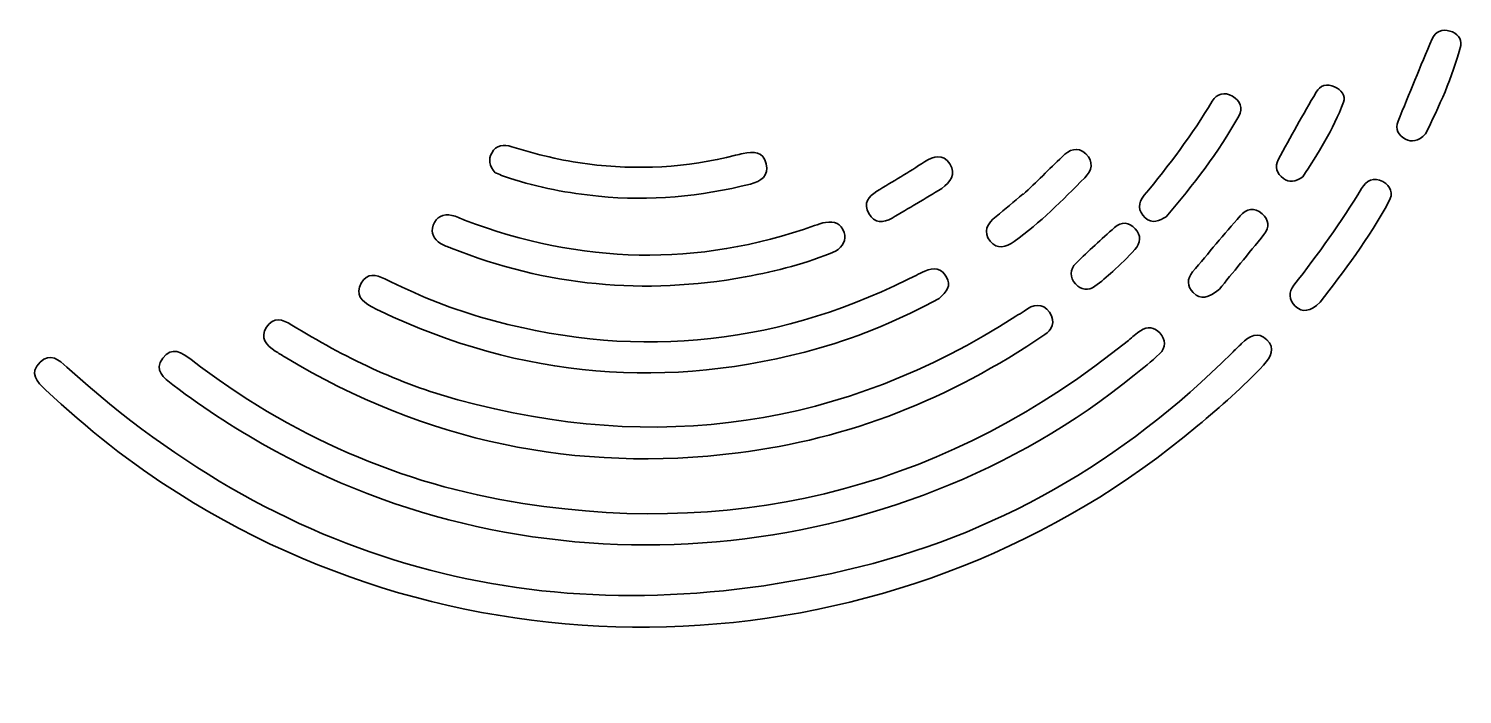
# Model space of a CAD drawing. Header units: inches. Extents: x 0.49 to 8.27, y -9.2 to -1.24.
# Drawn here: x 1.57 to 8.08, y -9.2 to -6.18 of the extents above; entities that cross this region are included whole.
import ezdxf

# ---------------------------------------------------------------- set-up
doc = ezdxf.new("R2010")
doc.units = ezdxf.units.IN
doc.header["$MEASUREMENT"] = 0
doc.layers.add('Coaster Edits', color=7, linetype='Continuous', lineweight=0)

# ---------------------------------------------------------------- blocks, each defined once
blk = doc.blocks.new('Block_0')
at = {"layer": 'Coaster Edits', "color": 250, "lineweight": 35, "true_color": 0x231f20}
for points, knots in [([(7.9153, -6.6554), (7.974, -6.5338), (8.0382, -6.3989), (8.0744, -6.2531), (8.0819, -6.223), (8.0562, -6.1973), (8.0256, -6.1879), (7.9901, -6.1771), (7.9593, -6.1907), (7.945, -6.224), (7.8919, -6.3479), (7.8408, -6.4727), (7.7903, -6.5977), (7.776, -6.6332), (7.7915, -6.6618), (7.8235, -6.6788), (7.8521, -6.6941), (7.8803, -6.6897), (7.9153, -6.6554)], [0, 0, 0, 0, 1, 1, 1, 2, 2, 2, 3, 3, 3, 4, 4, 4, 5, 5, 5, 6, 6, 6, 6]), ([(7.9153, -6.6554), (7.8803, -6.6897), (7.8521, -6.6941), (7.8235, -6.6788), (7.7915, -6.6618), (7.776, -6.6332), (7.7903, -6.5977), (7.8408, -6.4727), (7.8919, -6.3479), (7.945, -6.224), (7.9593, -6.1907), (7.9901, -6.1771), (8.0256, -6.1879), (8.0562, -6.1973), (8.0819, -6.223), (8.0744, -6.2531), (8.0382, -6.3989), (7.974, -6.5338), (7.9153, -6.6554)], [0, 0, 0, 0, 1, 1, 1, 2, 2, 2, 3, 3, 3, 4, 4, 4, 5, 5, 5, 6, 6, 6, 6]), ([(7.3577, -6.8495), (7.4252, -6.7463), (7.4967, -6.6355), (7.5425, -6.5112), (7.5533, -6.4818), (7.5323, -6.455), (7.5021, -6.4411), (7.4669, -6.425), (7.4361, -6.4354), (7.4182, -6.466), (7.359, -6.567), (7.3019, -6.6693), (7.2462, -6.7723), (7.2287, -6.8046), (7.2389, -6.8359), (7.2694, -6.8572), (7.2961, -6.8758), (7.324, -6.876), (7.3577, -6.8495)], [0, 0, 0, 0, 1, 1, 1, 2, 2, 2, 3, 3, 3, 4, 4, 4, 5, 5, 5, 6, 6, 6, 6]), ([(7.3577, -6.8495), (7.324, -6.876), (7.2961, -6.8758), (7.2694, -6.8572), (7.2389, -6.8359), (7.2287, -6.8046), (7.2462, -6.7723), (7.3019, -6.6693), (7.359, -6.567), (7.4182, -6.466), (7.4361, -6.4354), (7.4669, -6.425), (7.5021, -6.4411), (7.5323, -6.455), (7.5533, -6.4818), (7.5425, -6.5112), (7.4967, -6.6355), (7.4252, -6.7463), (7.3577, -6.8495)], [0, 0, 0, 0, 1, 1, 1, 2, 2, 2, 3, 3, 3, 4, 4, 4, 5, 5, 5, 6, 6, 6, 6]), ([(6.7371, -7.0317), (6.8604, -6.8871), (6.9754, -6.7389), (7.0669, -6.574), (7.0877, -6.5365), (7.074, -6.5054), (7.0389, -6.4843), (7.0019, -6.462), (6.967, -6.473), (6.947, -6.5063), (6.8558, -6.6577), (6.7505, -6.7985), (6.6376, -6.9339), (6.6084, -6.969), (6.6092, -7.0052), (6.6421, -7.0358), (6.6739, -7.0653), (6.7073, -7.0509), (6.7371, -7.0317)], [0, 0, 0, 0, 1, 1, 1, 2, 2, 2, 3, 3, 3, 4, 4, 4, 5, 5, 5, 6, 6, 6, 6]), ([(6.7371, -7.0317), (6.7073, -7.0509), (6.6739, -7.0653), (6.6421, -7.0358), (6.6092, -7.0052), (6.6084, -6.969), (6.6376, -6.9339), (6.7505, -6.7985), (6.8558, -6.6577), (6.947, -6.5063), (6.967, -6.473), (7.0019, -6.462), (7.0389, -6.4843), (7.074, -6.5054), (7.0877, -6.5365), (7.0669, -6.574), (6.9754, -6.7389), (6.8604, -6.8871), (6.7371, -7.0317)], [0, 0, 0, 0, 1, 1, 1, 2, 2, 2, 3, 3, 3, 4, 4, 4, 5, 5, 5, 6, 6, 6, 6]), ([(3.691, -6.8314), (3.6636, -6.7989), (3.6603, -6.7708), (3.6757, -6.7423), (3.6964, -6.7043), (3.7308, -6.7024), (3.7673, -6.7136), (3.8796, -6.7483), (3.9935, -6.7766), (4.1102, -6.7915), (4.3366, -6.8205), (4.561, -6.8095), (4.7825, -6.7524), (4.7939, -6.7495), (4.8053, -6.7471), (4.8167, -6.7444), (4.8638, -6.7332), (4.909, -6.7345), (4.922, -6.791), (4.9346, -6.8453), (4.8982, -6.871), (4.8506, -6.883), (4.6239, -6.9402), (4.3943, -6.9614), (4.1611, -6.9382), (4.0233, -6.9245), (3.8881, -6.899), (3.7562, -6.8568), (3.7314, -6.8489), (3.7075, -6.8379), (3.691, -6.8314)], [0, 0, 0, 0, 1, 1, 1, 2, 2, 2, 3, 3, 3, 4, 4, 4, 5, 5, 5, 6, 6, 6, 7, 7, 7, 8, 8, 8, 9, 9, 9, 10, 10, 10, 10]), ([(5.7187, -6.9032), (5.7562, -6.8731), (5.7865, -6.8397), (5.7548, -6.7913), (5.7233, -6.7434), (5.6825, -6.7554), (5.6406, -6.7823), (5.5695, -6.8281), (5.4966, -6.8714), (5.4246, -6.9159), (5.3861, -6.9397), (5.3604, -6.9695), (5.3874, -7.0166), (5.4138, -7.0624), (5.4529, -7.0609), (5.4929, -7.0377), (5.5687, -6.9938), (5.6435, -6.9481), (5.7187, -6.9032)], [0, 0, 0, 0, 1, 1, 1, 2, 2, 2, 3, 3, 3, 4, 4, 4, 5, 5, 5, 6, 6, 6, 6]), ([(5.7187, -6.9032), (5.6435, -6.9481), (5.5687, -6.9938), (5.4929, -7.0377), (5.4529, -7.0609), (5.4138, -7.0624), (5.3874, -7.0166), (5.3604, -6.9695), (5.3861, -6.9397), (5.4246, -6.9159), (5.4966, -6.8714), (5.5695, -6.8281), (5.6406, -6.7823), (5.6825, -6.7554), (5.7233, -6.7434), (5.7548, -6.7913), (5.7865, -6.8397), (5.7562, -6.8731), (5.7187, -6.9032)], [0, 0, 0, 0, 1, 1, 1, 2, 2, 2, 3, 3, 3, 4, 4, 4, 5, 5, 5, 6, 6, 6, 6]), ([(6.0883, -6.9304), (6.0878, -6.9298), (6.0872, -6.9292), (6.0867, -6.9286), (6.0462, -6.9625), (6.0066, -6.9975), (5.9651, -7.0301), (5.9251, -7.0615), (5.9046, -7.1002), (5.9388, -7.1429), (5.9699, -7.1816), (6.01, -7.1705), (6.0482, -7.1432), (6.1658, -7.0591), (6.2664, -6.9563), (6.3677, -6.8544), (6.4002, -6.8217), (6.41, -6.7808), (6.373, -6.7457), (6.335, -6.7097), (6.2981, -6.7268), (6.2652, -6.7591), (6.2065, -6.8166), (6.1473, -6.8734), (6.0883, -6.9304)], [0, 0, 0, 0, 1, 1, 1, 2, 2, 2, 3, 3, 3, 4, 4, 4, 5, 5, 5, 6, 6, 6, 7, 7, 7, 8, 8, 8, 8]), ([(6.0883, -6.9304), (6.1473, -6.8734), (6.2065, -6.8166), (6.2652, -6.7591), (6.2981, -6.7268), (6.335, -6.7097), (6.373, -6.7457), (6.41, -6.7808), (6.4002, -6.8217), (6.3677, -6.8544), (6.2664, -6.9563), (6.1658, -7.0591), (6.0482, -7.1432), (6.01, -7.1705), (5.9699, -7.1816), (5.9388, -7.1429), (5.9046, -7.1002), (5.9251, -7.0615), (5.9651, -7.0301), (6.0066, -6.9975), (6.0462, -6.9625), (6.0867, -6.9286), (6.0872, -6.9292), (6.0878, -6.9298), (6.0883, -6.9304)], [0, 0, 0, 0, 1, 1, 1, 2, 2, 2, 3, 3, 3, 4, 4, 4, 5, 5, 5, 6, 6, 6, 7, 7, 7, 8, 8, 8, 8]), ([(7.4358, -7.4199), (7.3922, -7.4617), (7.3555, -7.4688), (7.3227, -7.4374), (7.2942, -7.4102), (7.2926, -7.3733), (7.3176, -7.3416), (7.428, -7.201), (7.5322, -7.0563), (7.6243, -6.9029), (7.6455, -6.8675), (7.6801, -6.8484), (7.7217, -6.8721), (7.7575, -6.8924), (7.7688, -6.926), (7.749, -6.9624), (7.6575, -7.13), (7.5433, -7.2822), (7.4358, -7.4199)], [0, 0, 0, 0, 1, 1, 1, 2, 2, 2, 3, 3, 3, 4, 4, 4, 5, 5, 5, 6, 6, 6, 6]), ([(5.2364, -7.1881), (5.2721, -7.1659), (5.2864, -7.138), (5.2756, -7.1028), (5.2631, -7.0621), (5.2303, -7.0511), (5.1915, -7.057), (5.1742, -7.0596), (5.1573, -7.066), (5.1408, -7.0719), (4.6083, -7.2618), (4.0792, -7.2465), (3.5529, -7.047), (3.5337, -7.0397), (3.515, -7.0299), (3.4952, -7.0252), (3.455, -7.0159), (3.4243, -7.0324), (3.4105, -7.0702), (3.3979, -7.1049), (3.4134, -7.1338), (3.4437, -7.1529), (3.4585, -7.1621), (3.4758, -7.1674), (3.4922, -7.1739), (3.9243, -7.3467), (4.3695, -7.3881), (4.8265, -7.3047), (4.9684, -7.2788), (5.1078, -7.2425), (5.2364, -7.1881)], [0, 0, 0, 0, 1, 1, 1, 2, 2, 2, 3, 3, 3, 4, 4, 4, 5, 5, 5, 6, 6, 6, 7, 7, 7, 8, 8, 8, 9, 9, 9, 10, 10, 10, 10]), ([(5.2364, -7.1881), (5.1078, -7.2425), (4.9684, -7.2788), (4.8265, -7.3047), (4.3695, -7.3881), (3.9243, -7.3467), (3.4922, -7.1739), (3.4758, -7.1674), (3.4585, -7.1621), (3.4437, -7.1529), (3.4134, -7.1338), (3.3979, -7.1049), (3.4105, -7.0702), (3.4243, -7.0324), (3.455, -7.0159), (3.4952, -7.0252), (3.515, -7.0299), (3.5337, -7.0397), (3.5529, -7.047), (4.0792, -7.2465), (4.6083, -7.2618), (5.1408, -7.0719), (5.1573, -7.066), (5.1742, -7.0596), (5.1915, -7.057), (5.2303, -7.0511), (5.2631, -7.0621), (5.2756, -7.1028), (5.2864, -7.138), (5.2721, -7.1659), (5.2364, -7.1881)], [0, 0, 0, 0, 1, 1, 1, 2, 2, 2, 3, 3, 3, 4, 4, 4, 5, 5, 5, 6, 6, 6, 7, 7, 7, 8, 8, 8, 9, 9, 9, 10, 10, 10, 10]), ([(6.979, -7.3603), (7.0377, -7.2884), (7.1101, -7.2004), (7.1815, -7.1116), (7.2077, -7.0789), (7.2037, -7.0449), (7.1734, -7.0178), (7.1381, -6.9862), (7.1008, -6.9955), (7.0728, -7.0276), (6.9996, -7.1112), (6.929, -7.197), (6.8577, -7.2823), (6.8312, -7.314), (6.831, -7.3465), (6.8605, -7.3762), (6.8944, -7.4103), (6.9287, -7.4006), (6.979, -7.3603)], [0, 0, 0, 0, 1, 1, 1, 2, 2, 2, 3, 3, 3, 4, 4, 4, 5, 5, 5, 6, 6, 6, 6]), ([(6.979, -7.3603), (6.9287, -7.4006), (6.8944, -7.4103), (6.8605, -7.3762), (6.831, -7.3465), (6.8312, -7.314), (6.8577, -7.2823), (6.929, -7.197), (6.9996, -7.1112), (7.0728, -7.0276), (7.1008, -6.9955), (7.1381, -6.9862), (7.1734, -7.0178), (7.2037, -7.0449), (7.2077, -7.0789), (7.1815, -7.1116), (7.1101, -7.2004), (7.0377, -7.2884), (6.979, -7.3603)], [0, 0, 0, 0, 1, 1, 1, 2, 2, 2, 3, 3, 3, 4, 4, 4, 5, 5, 5, 6, 6, 6, 6]), ([(6.4952, -7.2801), (6.5288, -7.2472), (6.5639, -7.2157), (6.5955, -7.1809), (6.6224, -7.1513), (6.6255, -7.1165), (6.5965, -7.0858), (6.5682, -7.0559), (6.5344, -7.0519), (6.5027, -7.0803), (6.4436, -7.1332), (6.385, -7.1867), (6.3283, -7.2421), (6.2987, -7.2709), (6.299, -7.3059), (6.3262, -7.3368), (6.351, -7.3651), (6.3837, -7.3676), (6.4137, -7.3475), (6.4428, -7.3279), (6.4682, -7.3028), (6.4952, -7.2801)], [0, 0, 0, 0, 1, 1, 1, 2, 2, 2, 3, 3, 3, 4, 4, 4, 5, 5, 5, 6, 6, 6, 7, 7, 7, 7]), ([(6.4952, -7.2801), (6.4682, -7.3028), (6.4428, -7.3279), (6.4137, -7.3475), (6.3837, -7.3676), (6.351, -7.3651), (6.3262, -7.3368), (6.299, -7.3059), (6.2987, -7.2709), (6.3283, -7.2421), (6.385, -7.1867), (6.4436, -7.1332), (6.5027, -7.0803), (6.5344, -7.0519), (6.5682, -7.0559), (6.5965, -7.0858), (6.6255, -7.1165), (6.6224, -7.1513), (6.5955, -7.1809), (6.5639, -7.2157), (6.5288, -7.2472), (6.4952, -7.2801)], [0, 0, 0, 0, 1, 1, 1, 2, 2, 2, 3, 3, 3, 4, 4, 4, 5, 5, 5, 6, 6, 6, 7, 7, 7, 7]), ([(5.7069, -7.4021), (5.7429, -7.373), (5.7618, -7.3428), (5.7405, -7.3055), (5.7182, -7.2665), (5.6825, -7.2588), (5.6418, -7.2784), (5.6153, -7.2911), (5.589, -7.3041), (5.5626, -7.3171), (4.9387, -7.6259), (4.2926, -7.6815), (3.6247, -7.487), (3.4746, -7.4433), (3.3307, -7.3835), (3.191, -7.3136), (3.151, -7.2936), (3.1101, -7.2852), (3.0838, -7.3329), (3.0555, -7.3843), (3.085, -7.4156), (3.1283, -7.439), (3.1413, -7.446), (3.1545, -7.4525), (3.1678, -7.4588), (3.8108, -7.7661), (4.4755, -7.8219), (5.1609, -7.6285), (5.354, -7.5741), (5.5374, -7.4947), (5.7069, -7.4021)], [0, 0, 0, 0, 1, 1, 1, 2, 2, 2, 3, 3, 3, 4, 4, 4, 5, 5, 5, 6, 6, 6, 7, 7, 7, 8, 8, 8, 9, 9, 9, 10, 10, 10, 10]), ([(5.7069, -7.4021), (5.5374, -7.4947), (5.354, -7.5741), (5.1609, -7.6285), (4.4755, -7.8219), (3.8108, -7.7661), (3.1678, -7.4588), (3.1545, -7.4525), (3.1413, -7.446), (3.1283, -7.439), (3.085, -7.4156), (3.0555, -7.3843), (3.0838, -7.3329), (3.1101, -7.2852), (3.151, -7.2936), (3.191, -7.3136), (3.3307, -7.3835), (3.4746, -7.4433), (3.6247, -7.487), (4.2926, -7.6815), (4.9387, -7.6259), (5.5626, -7.3171), (5.589, -7.3041), (5.6153, -7.2911), (5.6418, -7.2784), (5.6825, -7.2588), (5.7182, -7.2665), (5.7405, -7.3055), (5.7618, -7.3428), (5.7429, -7.373), (5.7069, -7.4021)], [0, 0, 0, 0, 1, 1, 1, 2, 2, 2, 3, 3, 3, 4, 4, 4, 5, 5, 5, 6, 6, 6, 7, 7, 7, 8, 8, 8, 9, 9, 9, 10, 10, 10, 10]), ([(6.1863, -7.5669), (6.2155, -7.5488), (6.2395, -7.5101), (6.2082, -7.4652), (6.1774, -7.4209), (6.1332, -7.4286), (6.0926, -7.4596), (6.081, -7.4685), (6.0677, -7.4751), (6.0553, -7.4831), (5.2679, -7.9912), (4.4215, -8.1088), (3.5215, -7.8626), (3.2531, -7.7891), (3.0044, -7.6695), (2.7684, -7.5232), (2.7255, -7.4966), (2.6849, -7.4845), (2.6539, -7.5328), (2.6226, -7.5815), (2.6519, -7.6154), (2.6934, -7.6414), (2.7083, -7.6508), (2.7231, -7.6604), (2.7382, -7.6695), (3.3733, -8.0522), (4.0594, -8.1961), (4.7943, -8.1038), (5.2965, -8.0408), (5.7546, -7.86), (6.1863, -7.5669)], [0, 0, 0, 0, 1, 1, 1, 2, 2, 2, 3, 3, 3, 4, 4, 4, 5, 5, 5, 6, 6, 6, 7, 7, 7, 8, 8, 8, 9, 9, 9, 10, 10, 10, 10]), ([(6.1863, -7.5669), (5.7546, -7.86), (5.2965, -8.0408), (4.7943, -8.1038), (4.0594, -8.1961), (3.3733, -8.0522), (2.7382, -7.6695), (2.7231, -7.6604), (2.7083, -7.6508), (2.6934, -7.6414), (2.6519, -7.6154), (2.6226, -7.5815), (2.6539, -7.5328), (2.6849, -7.4845), (2.7255, -7.4966), (2.7684, -7.5232), (3.0044, -7.6695), (3.2531, -7.7891), (3.5215, -7.8626), (4.4215, -8.1088), (5.2679, -7.9912), (6.0553, -7.4831), (6.0677, -7.4751), (6.081, -7.4685), (6.0926, -7.4596), (6.1332, -7.4286), (6.1774, -7.4209), (6.2082, -7.4652), (6.2395, -7.5101), (6.2155, -7.5488), (6.1863, -7.5669)], [0, 0, 0, 0, 1, 1, 1, 2, 2, 2, 3, 3, 3, 4, 4, 4, 5, 5, 5, 6, 6, 6, 7, 7, 7, 8, 8, 8, 9, 9, 9, 10, 10, 10, 10]), ([(6.5929, -7.7512), (6.6312, -7.719), (6.6712, -7.6886), (6.7073, -7.6542), (6.7377, -7.6252), (6.735, -7.589), (6.7085, -7.5594), (6.6846, -7.5329), (6.6525, -7.5273), (6.6209, -7.5489), (6.6016, -7.5622), (6.584, -7.578), (6.5658, -7.5928), (5.7587, -8.2453), (4.8403, -8.4932), (3.8168, -8.3336), (3.261, -8.247), (2.7582, -8.0255), (2.3119, -7.6804), (2.2702, -7.6482), (2.2229, -7.6177), (2.1824, -7.674), (2.1422, -7.7297), (2.1862, -7.7628), (2.2287, -7.7951), (2.3764, -7.9072), (2.5317, -8.007), (2.6944, -8.0961), (3.928, -8.7721), (5.5009, -8.6336), (6.5929, -7.7512)], [0, 0, 0, 0, 1, 1, 1, 2, 2, 2, 3, 3, 3, 4, 4, 4, 5, 5, 5, 6, 6, 6, 7, 7, 7, 8, 8, 8, 9, 9, 9, 10, 10, 10, 10]), ([(6.5929, -7.7512), (5.5009, -8.6336), (3.928, -8.7721), (2.6944, -8.0961), (2.5317, -8.007), (2.3764, -7.9072), (2.2287, -7.7951), (2.1862, -7.7628), (2.1422, -7.7297), (2.1824, -7.674), (2.2229, -7.6177), (2.2702, -7.6482), (2.3119, -7.6804), (2.7582, -8.0255), (3.261, -8.247), (3.8168, -8.3336), (4.8403, -8.4932), (5.7587, -8.2453), (6.5658, -7.5928), (6.584, -7.578), (6.6016, -7.5622), (6.6209, -7.5489), (6.6525, -7.5273), (6.6846, -7.5329), (6.7085, -7.5594), (6.735, -7.589), (6.7377, -7.6252), (6.7073, -7.6542), (6.6712, -7.6886), (6.6312, -7.719), (6.5929, -7.7512)], [0, 0, 0, 0, 1, 1, 1, 2, 2, 2, 3, 3, 3, 4, 4, 4, 5, 5, 5, 6, 6, 6, 7, 7, 7, 8, 8, 8, 9, 9, 9, 10, 10, 10, 10]), ([(6.8811, -7.9803), (6.984, -7.8923), (7.0873, -7.805), (7.1796, -7.7052), (7.214, -7.668), (7.2338, -7.6293), (7.1948, -7.5901), (7.1546, -7.5497), (7.1143, -7.573), (7.0801, -7.6076), (7.0656, -7.6223), (7.05, -7.6358), (7.0354, -7.6504), (6.5431, -8.1434), (5.9579, -8.482), (5.2816, -8.6372), (3.9484, -8.9432), (2.765, -8.6378), (1.7477, -7.7149), (1.7112, -7.6818), (1.672, -7.6477), (1.6258, -7.6921), (1.5738, -7.742), (1.6123, -7.7812), (1.6507, -7.8176), (1.837, -7.9939), (2.038, -8.1514), (2.2548, -8.2887), (3.6946, -9.2007), (5.5843, -9.0748), (6.8811, -7.9803)], [0, 0, 0, 0, 1, 1, 1, 2, 2, 2, 3, 3, 3, 4, 4, 4, 5, 5, 5, 6, 6, 6, 7, 7, 7, 8, 8, 8, 9, 9, 9, 10, 10, 10, 10]), ([(6.8811, -7.9803), (5.5843, -9.0748), (3.6946, -9.2007), (2.2548, -8.2887), (2.038, -8.1514), (1.837, -7.9939), (1.6507, -7.8176), (1.6123, -7.7812), (1.5738, -7.742), (1.6258, -7.6921), (1.672, -7.6477), (1.7112, -7.6818), (1.7477, -7.7149), (2.765, -8.6378), (3.9484, -8.9432), (5.2816, -8.6372), (5.9579, -8.482), (6.5431, -8.1434), (7.0354, -7.6504), (7.05, -7.6358), (7.0656, -7.6223), (7.0801, -7.6076), (7.1143, -7.573), (7.1546, -7.5497), (7.1948, -7.5901), (7.2338, -7.6293), (7.214, -7.668), (7.1796, -7.7052), (7.0873, -7.805), (6.984, -7.8923), (6.8811, -7.9803)], [0, 0, 0, 0, 1, 1, 1, 2, 2, 2, 3, 3, 3, 4, 4, 4, 5, 5, 5, 6, 6, 6, 7, 7, 7, 8, 8, 8, 9, 9, 9, 10, 10, 10, 10])]:
    blk.add_open_spline(points, degree=3, knots=knots, dxfattribs=at)

msp = doc.modelspace()

# ---------------------------------------------------------------- block references
at = {"layer": 'Coaster Edits'}
msp.add_blockref('Block_0', (0, 0), dxfattribs=at)

doc.saveas('drawing.dxf')
